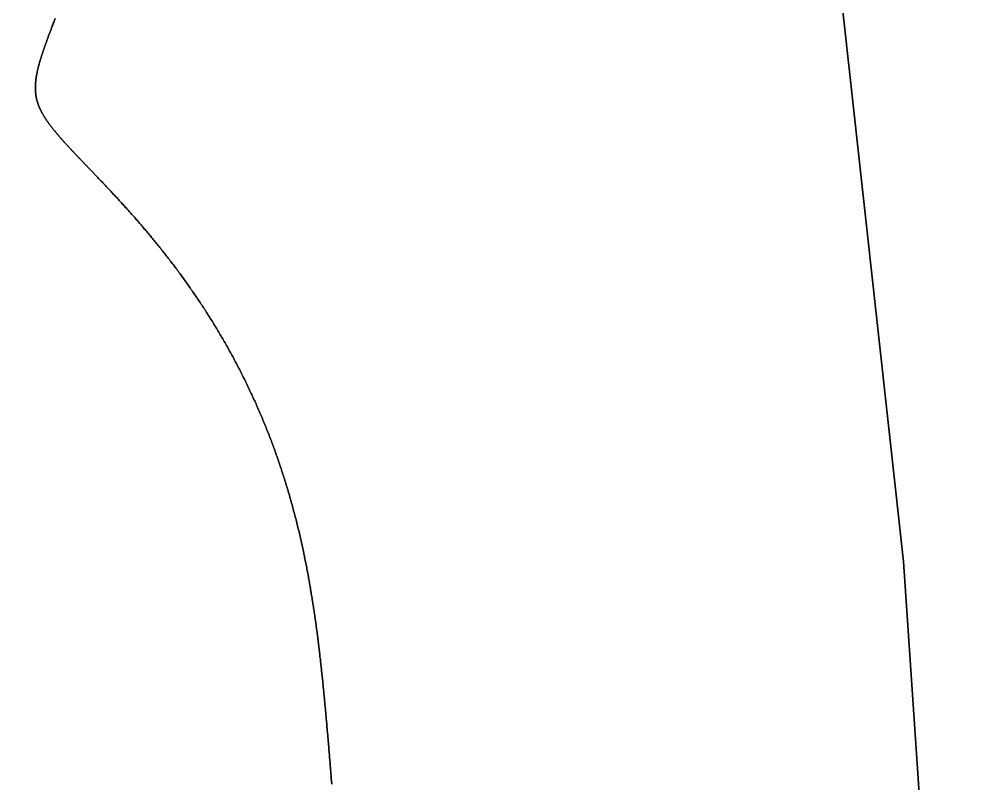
# Model space of a CAD drawing. Header units: inches. Extents: x 130170 to 284068, y 377793 to 804530.
# Drawn here: x 261019.2 to 261151.6, y 750078.4 to 750183.5 of the extents above; entities that cross this region are included whole.
import ezdxf

# ---------------------------------------------------------------- set-up
doc = ezdxf.new("R2010")
doc.units = ezdxf.units.IN
doc.header["$MEASUREMENT"] = 0
doc.layers.add('muni_il', color=7, linetype='Continuous')

msp = doc.modelspace()

# ---------------------------------------------------------------- linework, layer by layer
at = {"layer": 'muni_il'}
for points in [[(261004.23, 750877.06), (261038.05, 750737.5), (261079.45, 750548), (261106.48, 750369.12), (261126.42, 750239.56), (261140.81, 750108.94), (261151.56, 749949.56), (261151.38, 749791.31), (261146.11, 749692.81), (261131.41, 749592.38), (261113.97, 749525.75), (261086.75, 749482.19), (261044.58, 749435.69), (260993.55, 749403.19), (260959.55, 749333.25), (260927.25, 749275.75), (260885.03, 749223.31), (260850.02, 749203.69), (260786.2, 749192.19), (260745.23, 749174.56), (260722.09, 749143.88), (260708.66, 749079.25)], [(260708.66, 749079.25), (260722.09, 749143.88), (260745.23, 749174.56), (260786.2, 749192.19), (260850.02, 749203.69), (260885.03, 749223.31), (260927.25, 749275.75), (260959.55, 749333.25), (260993.55, 749403.19), (261044.58, 749435.69), (261086.75, 749482.19), (261113.97, 749525.75), (261131.41, 749592.38), (261146.11, 749692.81), (261151.38, 749791.31), (261151.56, 749949.56), (261140.81, 750108.94), (261126.42, 750239.56), (261106.48, 750369.12), (261079.45, 750548), (261038.05, 750737.5), (261004.23, 750877.06)], [(261062.15, 750078.28), (261062.14, 750078.46), (261062.12, 750078.64), (261062.11, 750078.82), (261062.09, 750079), (261062.08, 750079.18), (261062.07, 750079.36), (261062.05, 750079.54), (261062.04, 750079.72), (261062.02, 750079.9), (261062.01, 750080.08), (261061.99, 750080.26), (261061.98, 750080.43), (261061.96, 750080.61), (261061.95, 750080.79), (261061.94, 750080.97), (261061.92, 750081.15), (261061.91, 750081.33), (261061.89, 750081.51), (261061.88, 750081.69), (261061.86, 750081.87), (261061.85, 750082.04), (261061.83, 750082.22), (261061.82, 750082.4), (261061.8, 750082.58), (261061.79, 750082.76), (261061.77, 750082.94), (261061.76, 750083.12), (261061.74, 750083.3), (261061.73, 750083.47), (261061.71, 750083.65), (261061.7, 750083.83), (261061.68, 750084.01), (261061.67, 750084.19), (261061.65, 750084.37), (261061.64, 750084.55), (261061.62, 750084.73), (261061.6, 750084.91), (261061.59, 750085.08), (261061.57, 750085.26), (261061.56, 750085.44), (261061.54, 750085.62), (261061.53, 750085.8), (261061.51, 750085.98), (261061.49, 750086.16), (261061.48, 750086.34), (261061.46, 750086.52), (261061.45, 750086.7), (261061.43, 750086.88), (261061.41, 750087.06), (261061.4, 750087.24), (261061.38, 750087.42), (261061.37, 750087.6), (261061.35, 750087.78), (261061.33, 750087.96), (261061.32, 750088.14), (261061.3, 750088.32), (261061.28, 750088.5), (261061.27, 750088.68), (261061.25, 750088.86), (261061.23, 750089.04), (261061.22, 750089.22), (261061.2, 750089.4), (261061.18, 750089.58), (261061.16, 750089.76), (261061.15, 750089.94), (261061.13, 750090.12), (261061.11, 750090.3), (261061.1, 750090.49), (261061.08, 750090.67), (261061.06, 750090.85), (261061.04, 750091.03), (261061.02, 750091.21), (261061.01, 750091.4), (261060.99, 750091.58), (261060.97, 750091.76), (261060.95, 750091.94), (261060.93, 750092.13), (261060.91, 750092.31), (261060.9, 750092.49), (261060.88, 750092.68), (261060.86, 750092.86), (261060.84, 750093.04), (261060.82, 750093.23), (261060.8, 750093.41), (261060.78, 750093.6), (261060.76, 750093.78), (261060.74, 750093.97), (261060.72, 750094.15), (261060.7, 750094.34), (261060.68, 750094.52), (261060.66, 750094.71), (261060.64, 750094.89), (261060.62, 750095.08), (261060.6, 750095.26), (261060.58, 750095.45), (261060.56, 750095.64), (261060.53, 750095.82), (261060.51, 750096.01), (261060.49, 750096.2), (261060.47, 750096.39), (261060.45, 750096.57), (261060.43, 750096.76), (261060.4, 750096.95), (261060.38, 750097.14), (261060.36, 750097.33), (261060.33, 750097.52), (261060.31, 750097.71), (261060.29, 750097.89), (261060.26, 750098.08), (261060.24, 750098.27), (261060.22, 750098.46), (261060.19, 750098.65), (261060.17, 750098.84), (261060.14, 750099.04), (261060.12, 750099.23), (261060.09, 750099.42), (261060.07, 750099.61), (261060.04, 750099.8), (261060.02, 750099.99), (261059.99, 750100.19), (261059.96, 750100.38), (261059.94, 750100.57), (261059.91, 750100.76), (261059.88, 750100.96), (261059.85, 750101.15), (261059.83, 750101.34), (261059.8, 750101.54), (261059.77, 750101.73), (261059.74, 750101.93), (261059.71, 750102.12), (261059.68, 750102.32), (261059.65, 750102.51), (261059.62, 750102.71), (261059.59, 750102.9), (261059.56, 750103.1), (261059.53, 750103.3), (261059.5, 750103.49), (261059.47, 750103.69), (261059.44, 750103.89), (261059.41, 750104.08), (261059.38, 750104.28), (261059.34, 750104.48), (261059.31, 750104.68), (261059.28, 750104.88), (261059.24, 750105.07), (261059.21, 750105.27), (261059.18, 750105.47), (261059.14, 750105.67), (261059.11, 750105.87), (261059.07, 750106.07), (261059.04, 750106.27), (261059, 750106.47), (261058.96, 750106.67), (261058.93, 750106.87), (261058.89, 750107.07), (261058.85, 750107.27), (261058.82, 750107.48), (261058.78, 750107.68), (261058.74, 750107.88), (261058.7, 750108.08), (261058.66, 750108.28), (261058.62, 750108.49), (261058.58, 750108.69), (261058.54, 750108.89), (261058.5, 750109.09), (261058.46, 750109.3), (261058.42, 750109.5), (261058.38, 750109.7), (261058.33, 750109.91), (261058.29, 750110.11), (261058.25, 750110.32), (261058.2, 750110.52), (261058.16, 750110.73), (261058.12, 750110.93), (261058.07, 750111.14), (261058.02, 750111.34), (261057.98, 750111.55), (261057.93, 750111.75), (261057.89, 750111.96), (261057.84, 750112.16), (261057.79, 750112.37), (261057.74, 750112.57), (261057.7, 750112.78), (261057.65, 750112.99), (261057.6, 750113.19), (261057.55, 750113.4), (261057.5, 750113.61), (261057.45, 750113.81), (261057.4, 750114.02), (261057.34, 750114.23), (261057.29, 750114.44), (261057.24, 750114.64), (261057.19, 750114.85), (261057.13, 750115.06), (261057.08, 750115.27), (261057.02, 750115.47), (261056.97, 750115.68), (261056.91, 750115.89), (261056.86, 750116.1), (261056.8, 750116.31), (261056.75, 750116.52), (261056.69, 750116.72), (261056.63, 750116.93), (261056.57, 750117.14), (261056.51, 750117.35), (261056.45, 750117.56), (261056.39, 750117.77), (261056.33, 750117.98), (261056.27, 750118.18), (261056.21, 750118.39), (261056.15, 750118.6), (261056.09, 750118.81), (261056.03, 750119.02), (261055.96, 750119.23), (261055.9, 750119.44), (261055.84, 750119.65), (261055.77, 750119.85), (261055.71, 750120.06), (261055.64, 750120.27), (261055.57, 750120.48), (261055.51, 750120.69), (261055.44, 750120.9), (261055.37, 750121.11), (261055.3, 750121.32), (261055.24, 750121.53), (261055.17, 750121.73), (261055.1, 750121.94), (261055.03, 750122.15), (261054.96, 750122.36), (261054.89, 750122.57), (261054.81, 750122.78), (261054.74, 750122.99), (261054.67, 750123.19), (261054.6, 750123.4), (261054.52, 750123.61), (261054.45, 750123.82), (261054.37, 750124.03), (261054.3, 750124.23), (261054.22, 750124.44), (261054.15, 750124.65), (261054.07, 750124.86), (261053.99, 750125.07), (261053.92, 750125.27), (261053.84, 750125.48), (261053.76, 750125.69), (261053.68, 750125.89), (261053.6, 750126.1), (261053.52, 750126.31), (261053.44, 750126.51), (261053.36, 750126.72), (261053.28, 750126.93), (261053.19, 750127.13), (261053.11, 750127.34), (261053.03, 750127.54), (261052.95, 750127.75), (261052.86, 750127.95), (261052.78, 750128.16), (261052.69, 750128.36), (261052.61, 750128.57), (261052.52, 750128.77), (261052.43, 750128.98), (261052.35, 750129.18), (261052.26, 750129.38), (261052.17, 750129.59), (261052.08, 750129.79), (261052, 750129.99), (261051.91, 750130.2), (261051.82, 750130.4), (261051.73, 750130.6), (261051.64, 750130.8), (261051.55, 750131.01), (261051.45, 750131.21), (261051.36, 750131.41), (261051.27, 750131.61), (261051.18, 750131.81), (261051.08, 750132.01), (261050.99, 750132.21), (261050.9, 750132.41), (261050.8, 750132.61), (261050.71, 750132.81), (261050.61, 750133.01), (261050.52, 750133.21), (261050.42, 750133.4), (261050.32, 750133.6), (261050.23, 750133.8), (261050.13, 750134), (261050.03, 750134.19), (261049.93, 750134.39), (261049.83, 750134.59), (261049.74, 750134.78), (261049.64, 750134.98), (261049.54, 750135.17), (261049.44, 750135.37), (261049.34, 750135.56), (261049.24, 750135.75), (261049.13, 750135.95), (261049.03, 750136.14), (261048.93, 750136.33), (261048.83, 750136.53), (261048.73, 750136.72), (261048.62, 750136.91), (261048.52, 750137.1), (261048.42, 750137.29), (261048.31, 750137.48), (261048.21, 750137.67), (261048.1, 750137.86), (261048, 750138.05), (261047.89, 750138.24), (261047.79, 750138.43), (261047.68, 750138.62), (261047.57, 750138.8), (261047.47, 750138.99), (261047.36, 750139.18), (261047.25, 750139.36), (261047.15, 750139.55), (261047.04, 750139.73), (261046.93, 750139.92), (261046.82, 750140.1), (261046.71, 750140.28), (261046.61, 750140.47), (261046.5, 750140.65), (261046.39, 750140.83), (261046.28, 750141.01), (261046.17, 750141.2), (261046.06, 750141.38), (261045.95, 750141.56), (261045.84, 750141.74), (261045.73, 750141.92), (261045.61, 750142.09), (261045.5, 750142.27), (261045.39, 750142.45), (261045.28, 750142.63), (261045.17, 750142.8), (261045.06, 750142.98), (261044.94, 750143.16), (261044.83, 750143.33), (261044.72, 750143.51), (261044.61, 750143.68), (261044.49, 750143.85), (261044.38, 750144.03), (261044.27, 750144.2), (261044.15, 750144.37), (261044.04, 750144.54), (261043.93, 750144.71), (261043.81, 750144.88), (261043.7, 750145.05), (261043.58, 750145.22), (261043.47, 750145.39), (261043.35, 750145.56), (261043.24, 750145.73), (261043.13, 750145.89), (261043.01, 750146.06), (261042.9, 750146.23), (261042.78, 750146.39), (261042.67, 750146.56), (261042.55, 750146.72), (261042.44, 750146.88), (261042.32, 750147.05), (261042.21, 750147.21), (261042.09, 750147.37), (261041.97, 750147.53), (261041.86, 750147.69), (261041.74, 750147.85), (261041.63, 750148.01), (261041.51, 750148.17), (261041.4, 750148.33), (261041.28, 750148.49), (261041.17, 750148.64), (261041.05, 750148.8), (261040.93, 750148.96), (261040.82, 750149.11), (261040.7, 750149.26), (261040.59, 750149.42), (261040.47, 750149.57), (261040.36, 750149.73), (261040.24, 750149.88), (261040.12, 750150.03), (261040.01, 750150.18), (261039.89, 750150.33), (261039.78, 750150.48), (261039.66, 750150.63), (261039.55, 750150.78), (261039.43, 750150.93), (261039.32, 750151.07), (261039.2, 750151.22), (261039.09, 750151.37), (261038.97, 750151.51), (261038.86, 750151.66), (261038.74, 750151.8), (261038.63, 750151.95), (261038.51, 750152.09), (261038.4, 750152.23), (261038.28, 750152.37), (261038.17, 750152.51), (261038.06, 750152.65), (261037.94, 750152.79), (261037.83, 750152.93), (261037.71, 750153.07), (261037.6, 750153.21), (261037.49, 750153.35), (261037.37, 750153.49), (261037.26, 750153.62), (261037.15, 750153.76), (261037.04, 750153.89), (261036.92, 750154.03), (261036.81, 750154.16), (261036.7, 750154.29), (261036.59, 750154.43), (261036.47, 750154.56), (261036.36, 750154.69), (261036.25, 750154.82), (261036.14, 750154.95), (261036.03, 750155.08), (261035.92, 750155.21), (261035.81, 750155.34), (261035.7, 750155.47), (261035.59, 750155.59), (261035.48, 750155.72), (261035.37, 750155.85), (261035.26, 750155.97), (261035.15, 750156.1), (261035.04, 750156.22), (261034.93, 750156.35), (261034.82, 750156.47), (261034.71, 750156.59), (261034.61, 750156.71), (261034.5, 750156.83), (261034.39, 750156.95), (261034.28, 750157.07), (261034.18, 750157.19), (261034.07, 750157.31), (261033.96, 750157.43), (261033.86, 750157.55), (261033.75, 750157.67), (261033.65, 750157.78), (261033.54, 750157.9), (261033.44, 750158.01), (261033.33, 750158.13), (261033.23, 750158.24), (261033.12, 750158.36), (261033.02, 750158.47), (261032.92, 750158.58), (261032.81, 750158.7), (261032.71, 750158.81), (261032.61, 750158.92), (261032.51, 750159.03), (261032.41, 750159.14), (261032.3, 750159.25), (261032.2, 750159.36), (261032.1, 750159.46), (261032, 750159.57), (261031.9, 750159.68), (261031.8, 750159.79), (261031.7, 750159.89), (261031.61, 750160), (261031.51, 750160.1), (261031.41, 750160.21), (261031.31, 750160.31), (261031.21, 750160.41), (261031.12, 750160.51), (261031.02, 750160.62), (261030.93, 750160.72), (261030.83, 750160.82), (261030.73, 750160.92), (261030.64, 750161.02), (261030.55, 750161.12), (261030.45, 750161.22), (261030.36, 750161.32), (261030.26, 750161.41), (261030.17, 750161.51), (261030.08, 750161.61), (261029.99, 750161.71), (261029.9, 750161.8), (261029.8, 750161.9), (261029.71, 750161.99), (261029.62, 750162.09), (261029.53, 750162.18), (261029.44, 750162.27), (261029.36, 750162.37), (261029.27, 750162.46), (261029.18, 750162.55), (261029.09, 750162.64), (261029, 750162.73), (261028.92, 750162.82), (261028.83, 750162.91), (261028.75, 750163), (261028.66, 750163.09), (261028.57, 750163.18), (261028.49, 750163.27), (261028.41, 750163.36), (261028.32, 750163.44), (261028.24, 750163.53), (261028.16, 750163.62), (261028.08, 750163.7), (261027.99, 750163.79), (261027.91, 750163.87), (261027.83, 750163.96), (261027.75, 750164.04), (261027.67, 750164.12), (261027.59, 750164.21), (261027.51, 750164.29), (261027.44, 750164.37), (261027.36, 750164.45), (261027.28, 750164.53), (261027.2, 750164.61), (261027.13, 750164.69), (261027.05, 750164.77), (261026.98, 750164.85), (261026.9, 750164.93), (261026.83, 750165.01), (261026.75, 750165.09), (261026.68, 750165.17), (261026.61, 750165.24), (261026.54, 750165.32), (261026.46, 750165.4), (261026.39, 750165.47), (261026.32, 750165.55), (261026.25, 750165.62), (261026.18, 750165.7), (261026.11, 750165.77), (261026.04, 750165.85), (261025.98, 750165.92), (261025.91, 750165.99), (261025.84, 750166.07), (261025.78, 750166.14), (261025.71, 750166.21), (261025.64, 750166.28), (261025.58, 750166.35), (261025.51, 750166.42), (261025.45, 750166.49), (261025.39, 750166.56), (261025.32, 750166.63), (261025.26, 750166.7), (261025.2, 750166.77), (261025.14, 750166.84), (261025.08, 750166.91), (261025.02, 750166.98), (261024.96, 750167.04), (261024.9, 750167.11), (261024.84, 750167.18), (261024.78, 750167.25), (261024.72, 750167.31), (261024.67, 750167.38), (261024.61, 750167.44), (261024.56, 750167.51), (261024.5, 750167.57), (261024.45, 750167.64), (261024.39, 750167.7), (261024.34, 750167.76), (261024.28, 750167.83), (261024.23, 750167.89), (261024.18, 750167.95), (261024.13, 750168.01), (261024.08, 750168.08), (261024.03, 750168.14), (261023.98, 750168.2), (261023.93, 750168.26), (261023.88, 750168.32), (261023.83, 750168.38), (261023.78, 750168.44), (261023.73, 750168.5), (261023.69, 750168.56), (261023.64, 750168.62), (261023.6, 750168.68), (261023.55, 750168.74), (261023.51, 750168.8), (261023.46, 750168.85), (261023.42, 750168.91), (261023.37, 750168.97), (261023.33, 750169.03), (261023.29, 750169.08), (261023.25, 750169.14), (261023.21, 750169.2), (261023.17, 750169.25), (261023.13, 750169.31), (261023.09, 750169.36), (261023.05, 750169.42), (261023.01, 750169.48), (261022.97, 750169.53), (261022.93, 750169.58), (261022.9, 750169.64), (261022.86, 750169.69), (261022.83, 750169.75), (261022.79, 750169.8), (261022.76, 750169.85), (261022.72, 750169.91), (261022.69, 750169.96), (261022.65, 750170.01), (261022.62, 750170.07), (261022.59, 750170.12), (261022.56, 750170.17), (261022.53, 750170.22), (261022.49, 750170.27), (261022.46, 750170.33), (261022.43, 750170.38), (261022.4, 750170.43), (261022.38, 750170.48), (261022.35, 750170.53), (261022.32, 750170.58), (261022.29, 750170.63), (261022.26, 750170.68), (261022.24, 750170.73), (261022.21, 750170.78), (261022.19, 750170.83), (261022.16, 750170.88), (261022.14, 750170.93), (261022.11, 750170.98), (261022.09, 750171.03), (261022.06, 750171.08), (261022.04, 750171.13), (261022.02, 750171.18), (261022, 750171.22), (261021.97, 750171.27), (261021.95, 750171.32), (261021.93, 750171.37), (261021.91, 750171.42), (261021.89, 750171.47), (261021.87, 750171.51), (261021.85, 750171.56), (261021.83, 750171.61), (261021.82, 750171.66), (261021.8, 750171.71), (261021.78, 750171.75), (261021.76, 750171.8), (261021.75, 750171.85), (261021.73, 750171.9), (261021.71, 750171.94), (261021.7, 750171.99), (261021.68, 750172.04), (261021.67, 750172.09), (261021.65, 750172.13), (261021.64, 750172.18), (261021.63, 750172.23), (261021.61, 750172.27), (261021.6, 750172.32), (261021.59, 750172.37), (261021.58, 750172.41), (261021.57, 750172.46), (261021.55, 750172.51), (261021.54, 750172.56), (261021.53, 750172.6), (261021.52, 750172.65), (261021.51, 750172.7), (261021.5, 750172.74), (261021.49, 750172.79), (261021.49, 750172.84), (261021.48, 750172.88), (261021.47, 750172.93), (261021.46, 750172.98), (261021.45, 750173.03), (261021.45, 750173.07), (261021.44, 750173.12), (261021.43, 750173.17), (261021.43, 750173.22), (261021.42, 750173.26), (261021.42, 750173.31), (261021.41, 750173.36), (261021.41, 750173.41), (261021.4, 750173.45), (261021.4, 750173.5), (261021.39, 750173.55), (261021.39, 750173.6), (261021.39, 750173.65), (261021.39, 750173.69), (261021.38, 750173.74), (261021.38, 750173.79), (261021.38, 750173.84), (261021.38, 750173.89), (261021.38, 750173.94), (261021.38, 750173.99), (261021.38, 750174.04), (261021.38, 750174.09), (261021.38, 750174.14), (261021.38, 750174.18), (261021.38, 750174.23), (261021.38, 750174.28), (261021.38, 750174.34), (261021.38, 750174.39), (261021.38, 750174.44), (261021.39, 750174.49), (261021.39, 750174.54), (261021.39, 750174.59), (261021.4, 750174.64), (261021.4, 750174.69), (261021.4, 750174.74), (261021.41, 750174.8), (261021.41, 750174.85), (261021.42, 750174.9), (261021.42, 750174.96), (261021.43, 750175.01), (261021.43, 750175.06), (261021.44, 750175.12), (261021.45, 750175.17), (261021.45, 750175.22), (261021.46, 750175.28), (261021.47, 750175.33), (261021.48, 750175.39), (261021.48, 750175.44), (261021.49, 750175.5), (261021.5, 750175.56), (261021.51, 750175.61), (261021.52, 750175.67), (261021.53, 750175.73), (261021.54, 750175.78), (261021.55, 750175.84), (261021.56, 750175.9), (261021.57, 750175.96), (261021.58, 750176.02), (261021.59, 750176.08), (261021.61, 750176.14), (261021.62, 750176.2), (261021.63, 750176.26), (261021.64, 750176.32), (261021.66, 750176.38), (261021.67, 750176.44), (261021.69, 750176.5), (261021.7, 750176.57), (261021.72, 750176.63), (261021.73, 750176.69), (261021.75, 750176.76), (261021.76, 750176.82), (261021.78, 750176.89), (261021.79, 750176.95), (261021.81, 750177.02), (261021.83, 750177.09), (261021.85, 750177.15), (261021.87, 750177.22), (261021.88, 750177.29), (261021.9, 750177.36), (261021.92, 750177.43), (261021.94, 750177.5), (261021.96, 750177.57), (261021.98, 750177.64), (261022, 750177.71), (261022.02, 750177.78), (261022.05, 750177.86), (261022.07, 750177.93), (261022.09, 750178), (261022.11, 750178.08), (261022.14, 750178.16), (261022.16, 750178.23), (261022.18, 750178.31), (261022.21, 750178.39), (261022.23, 750178.47), (261022.26, 750178.54), (261022.29, 750178.62), (261022.31, 750178.71), (261022.34, 750178.79), (261022.37, 750178.87), (261022.39, 750178.95), (261022.42, 750179.04), (261022.45, 750179.12), (261022.48, 750179.21), (261022.51, 750179.29), (261022.54, 750179.38), (261022.57, 750179.47), (261022.6, 750179.56), (261022.63, 750179.65), (261022.66, 750179.74), (261022.7, 750179.83), (261022.73, 750179.92), (261022.76, 750180.02), (261022.8, 750180.11), (261022.83, 750180.21), (261022.86, 750180.31), (261022.9, 750180.4), (261022.94, 750180.5), (261022.97, 750180.6), (261023.01, 750180.7), (261023.05, 750180.8), (261023.08, 750180.91), (261023.12, 750181.01), (261023.16, 750181.12), (261023.2, 750181.22), (261023.24, 750181.33), (261023.28, 750181.44), (261023.32, 750181.55), (261023.36, 750181.66), (261023.41, 750181.77), (261023.45, 750181.89), (261023.49, 750182), (261023.53, 750182.12), (261023.58, 750182.23), (261023.62, 750182.35), (261023.67, 750182.47), (261023.71, 750182.59), (261023.76, 750182.72), (261023.81, 750182.84), (261023.85, 750182.96), (261023.9, 750183.09), (261023.95, 750183.22), (261024, 750183.35), (261024.05, 750183.48), (261024.1, 750183.61)], [(261024.1, 750183.61), (261024.05, 750183.48), (261024, 750183.35), (261023.95, 750183.22), (261023.9, 750183.09), (261023.85, 750182.96), (261023.81, 750182.84), (261023.76, 750182.72), (261023.71, 750182.59), (261023.67, 750182.47), (261023.62, 750182.35), (261023.58, 750182.23), (261023.53, 750182.12), (261023.49, 750182), (261023.45, 750181.89), (261023.41, 750181.77), (261023.36, 750181.66), (261023.32, 750181.55), (261023.28, 750181.44), (261023.24, 750181.33), (261023.2, 750181.22), (261023.16, 750181.12), (261023.12, 750181.01), (261023.08, 750180.91), (261023.05, 750180.8), (261023.01, 750180.7), (261022.97, 750180.6), (261022.94, 750180.5), (261022.9, 750180.4), (261022.86, 750180.31), (261022.83, 750180.21), (261022.8, 750180.11), (261022.76, 750180.02), (261022.73, 750179.92), (261022.7, 750179.83), (261022.66, 750179.74), (261022.63, 750179.65), (261022.6, 750179.56), (261022.57, 750179.47), (261022.54, 750179.38), (261022.51, 750179.29), (261022.48, 750179.21), (261022.45, 750179.12), (261022.42, 750179.04), (261022.39, 750178.95), (261022.37, 750178.87), (261022.34, 750178.79), (261022.31, 750178.71), (261022.29, 750178.62), (261022.26, 750178.54), (261022.23, 750178.47), (261022.21, 750178.39), (261022.18, 750178.31), (261022.16, 750178.23), (261022.14, 750178.16), (261022.11, 750178.08), (261022.09, 750178), (261022.07, 750177.93), (261022.05, 750177.86), (261022.02, 750177.78), (261022, 750177.71), (261021.98, 750177.64), (261021.96, 750177.57), (261021.94, 750177.5), (261021.92, 750177.43), (261021.9, 750177.36), (261021.88, 750177.29), (261021.87, 750177.22), (261021.85, 750177.15), (261021.83, 750177.09), (261021.81, 750177.02), (261021.79, 750176.95), (261021.78, 750176.89), (261021.76, 750176.82), (261021.75, 750176.76), (261021.73, 750176.69), (261021.72, 750176.63), (261021.7, 750176.57), (261021.69, 750176.5), (261021.67, 750176.44), (261021.66, 750176.38), (261021.64, 750176.32), (261021.63, 750176.26), (261021.62, 750176.2), (261021.61, 750176.14), (261021.59, 750176.08), (261021.58, 750176.02), (261021.57, 750175.96), (261021.56, 750175.9), (261021.55, 750175.84), (261021.54, 750175.78), (261021.53, 750175.73), (261021.52, 750175.67), (261021.51, 750175.61), (261021.5, 750175.56), (261021.49, 750175.5), (261021.48, 750175.44), (261021.48, 750175.39), (261021.47, 750175.33), (261021.46, 750175.28), (261021.45, 750175.22), (261021.45, 750175.17), (261021.44, 750175.12), (261021.43, 750175.06), (261021.43, 750175.01), (261021.42, 750174.96), (261021.42, 750174.9), (261021.41, 750174.85), (261021.41, 750174.8), (261021.4, 750174.74), (261021.4, 750174.69), (261021.4, 750174.64), (261021.39, 750174.59), (261021.39, 750174.54), (261021.39, 750174.49), (261021.38, 750174.44), (261021.38, 750174.39), (261021.38, 750174.34), (261021.38, 750174.28), (261021.38, 750174.23), (261021.38, 750174.18), (261021.38, 750174.14), (261021.38, 750174.09), (261021.38, 750174.04), (261021.38, 750173.99), (261021.38, 750173.94), (261021.38, 750173.89), (261021.38, 750173.84), (261021.38, 750173.79), (261021.38, 750173.74), (261021.39, 750173.69), (261021.39, 750173.65), (261021.39, 750173.6), (261021.39, 750173.55), (261021.4, 750173.5), (261021.4, 750173.45), (261021.41, 750173.41), (261021.41, 750173.36), (261021.42, 750173.31), (261021.42, 750173.26), (261021.43, 750173.22), (261021.43, 750173.17), (261021.44, 750173.12), (261021.45, 750173.07), (261021.45, 750173.03), (261021.46, 750172.98), (261021.47, 750172.93), (261021.48, 750172.88), (261021.49, 750172.84), (261021.49, 750172.79), (261021.5, 750172.74), (261021.51, 750172.7), (261021.52, 750172.65), (261021.53, 750172.6), (261021.54, 750172.56), (261021.55, 750172.51), (261021.57, 750172.46), (261021.58, 750172.41), (261021.59, 750172.37), (261021.6, 750172.32), (261021.61, 750172.27), (261021.63, 750172.23), (261021.64, 750172.18), (261021.65, 750172.13), (261021.67, 750172.09), (261021.68, 750172.04), (261021.7, 750171.99), (261021.71, 750171.94), (261021.73, 750171.9), (261021.75, 750171.85), (261021.76, 750171.8), (261021.78, 750171.75), (261021.8, 750171.71), (261021.82, 750171.66), (261021.83, 750171.61), (261021.85, 750171.56), (261021.87, 750171.51), (261021.89, 750171.47), (261021.91, 750171.42), (261021.93, 750171.37), (261021.95, 750171.32), (261021.97, 750171.27), (261022, 750171.22), (261022.02, 750171.18), (261022.04, 750171.13), (261022.06, 750171.08), (261022.09, 750171.03), (261022.11, 750170.98), (261022.14, 750170.93), (261022.16, 750170.88), (261022.19, 750170.83), (261022.21, 750170.78), (261022.24, 750170.73), (261022.26, 750170.68), (261022.29, 750170.63), (261022.32, 750170.58), (261022.35, 750170.53), (261022.38, 750170.48), (261022.4, 750170.43), (261022.43, 750170.38), (261022.46, 750170.33), (261022.49, 750170.27), (261022.53, 750170.22), (261022.56, 750170.17), (261022.59, 750170.12), (261022.62, 750170.07), (261022.65, 750170.01), (261022.69, 750169.96), (261022.72, 750169.91), (261022.76, 750169.85), (261022.79, 750169.8), (261022.83, 750169.75), (261022.86, 750169.69), (261022.9, 750169.64), (261022.93, 750169.58), (261022.97, 750169.53), (261023.01, 750169.48), (261023.05, 750169.42), (261023.09, 750169.36), (261023.13, 750169.31), (261023.17, 750169.25), (261023.21, 750169.2), (261023.25, 750169.14), (261023.29, 750169.08), (261023.33, 750169.03), (261023.37, 750168.97), (261023.42, 750168.91), (261023.46, 750168.85), (261023.51, 750168.8), (261023.55, 750168.74), (261023.6, 750168.68), (261023.64, 750168.62), (261023.69, 750168.56), (261023.73, 750168.5), (261023.78, 750168.44), (261023.83, 750168.38), (261023.88, 750168.32), (261023.93, 750168.26), (261023.98, 750168.2), (261024.03, 750168.14), (261024.08, 750168.08), (261024.13, 750168.01), (261024.18, 750167.95), (261024.23, 750167.89), (261024.28, 750167.83), (261024.34, 750167.76), (261024.39, 750167.7), (261024.45, 750167.64), (261024.5, 750167.57), (261024.56, 750167.51), (261024.61, 750167.44), (261024.67, 750167.38), (261024.72, 750167.31), (261024.78, 750167.25), (261024.84, 750167.18), (261024.9, 750167.11), (261024.96, 750167.04), (261025.02, 750166.98), (261025.08, 750166.91), (261025.14, 750166.84), (261025.2, 750166.77), (261025.26, 750166.7), (261025.32, 750166.63), (261025.39, 750166.56), (261025.45, 750166.49), (261025.51, 750166.42), (261025.58, 750166.35), (261025.64, 750166.28), (261025.71, 750166.21), (261025.78, 750166.14), (261025.84, 750166.07), (261025.91, 750165.99), (261025.98, 750165.92), (261026.04, 750165.85), (261026.11, 750165.77), (261026.18, 750165.7), (261026.25, 750165.62), (261026.32, 750165.55), (261026.39, 750165.47), (261026.46, 750165.4), (261026.54, 750165.32), (261026.61, 750165.24), (261026.68, 750165.17), (261026.75, 750165.09), (261026.83, 750165.01), (261026.9, 750164.93), (261026.98, 750164.85), (261027.05, 750164.77), (261027.13, 750164.69), (261027.2, 750164.61), (261027.28, 750164.53), (261027.36, 750164.45), (261027.44, 750164.37), (261027.51, 750164.29), (261027.59, 750164.21), (261027.67, 750164.12), (261027.75, 750164.04), (261027.83, 750163.96), (261027.91, 750163.87), (261027.99, 750163.79), (261028.08, 750163.7), (261028.16, 750163.62), (261028.24, 750163.53), (261028.32, 750163.44), (261028.41, 750163.36), (261028.49, 750163.27), (261028.57, 750163.18), (261028.66, 750163.09), (261028.75, 750163), (261028.83, 750162.91), (261028.92, 750162.82), (261029, 750162.73), (261029.09, 750162.64), (261029.18, 750162.55), (261029.27, 750162.46), (261029.36, 750162.37), (261029.44, 750162.27), (261029.53, 750162.18), (261029.62, 750162.09), (261029.71, 750161.99), (261029.8, 750161.9), (261029.9, 750161.8), (261029.99, 750161.71), (261030.08, 750161.61), (261030.17, 750161.51), (261030.26, 750161.41), (261030.36, 750161.32), (261030.45, 750161.22), (261030.55, 750161.12), (261030.64, 750161.02), (261030.73, 750160.92), (261030.83, 750160.82), (261030.93, 750160.72), (261031.02, 750160.62), (261031.12, 750160.51), (261031.21, 750160.41), (261031.31, 750160.31), (261031.41, 750160.21), (261031.51, 750160.1), (261031.61, 750160), (261031.7, 750159.89), (261031.8, 750159.79), (261031.9, 750159.68), (261032, 750159.57), (261032.1, 750159.46), (261032.2, 750159.36), (261032.3, 750159.25), (261032.41, 750159.14), (261032.51, 750159.03), (261032.61, 750158.92), (261032.71, 750158.81), (261032.81, 750158.7), (261032.92, 750158.58), (261033.02, 750158.47), (261033.12, 750158.36), (261033.23, 750158.24), (261033.33, 750158.13), (261033.44, 750158.01), (261033.54, 750157.9), (261033.65, 750157.78), (261033.75, 750157.67), (261033.86, 750157.55), (261033.96, 750157.43), (261034.07, 750157.31), (261034.18, 750157.19), (261034.28, 750157.07), (261034.39, 750156.95), (261034.5, 750156.83), (261034.61, 750156.71), (261034.71, 750156.59), (261034.82, 750156.47), (261034.93, 750156.35), (261035.04, 750156.22), (261035.15, 750156.1), (261035.26, 750155.97), (261035.37, 750155.85), (261035.48, 750155.72), (261035.59, 750155.59), (261035.7, 750155.47), (261035.81, 750155.34), (261035.92, 750155.21), (261036.03, 750155.08), (261036.14, 750154.95), (261036.25, 750154.82), (261036.36, 750154.69), (261036.47, 750154.56), (261036.59, 750154.43), (261036.7, 750154.29), (261036.81, 750154.16), (261036.92, 750154.03), (261037.04, 750153.89), (261037.15, 750153.76), (261037.26, 750153.62), (261037.37, 750153.49), (261037.49, 750153.35), (261037.6, 750153.21), (261037.71, 750153.07), (261037.83, 750152.93), (261037.94, 750152.79), (261038.06, 750152.65), (261038.17, 750152.51), (261038.28, 750152.37), (261038.4, 750152.23), (261038.51, 750152.09), (261038.63, 750151.95), (261038.74, 750151.8), (261038.86, 750151.66), (261038.97, 750151.51), (261039.09, 750151.37), (261039.2, 750151.22), (261039.32, 750151.07), (261039.43, 750150.93), (261039.55, 750150.78), (261039.66, 750150.63), (261039.78, 750150.48), (261039.89, 750150.33), (261040.01, 750150.18), (261040.12, 750150.03), (261040.24, 750149.88), (261040.36, 750149.73), (261040.47, 750149.57), (261040.59, 750149.42), (261040.7, 750149.26), (261040.82, 750149.11), (261040.93, 750148.96), (261041.05, 750148.8), (261041.17, 750148.64), (261041.28, 750148.49), (261041.4, 750148.33), (261041.51, 750148.17), (261041.63, 750148.01), (261041.74, 750147.85), (261041.86, 750147.69), (261041.97, 750147.53), (261042.09, 750147.37), (261042.21, 750147.21), (261042.32, 750147.05), (261042.44, 750146.88), (261042.55, 750146.72), (261042.67, 750146.56), (261042.78, 750146.39), (261042.9, 750146.23), (261043.01, 750146.06), (261043.13, 750145.89), (261043.24, 750145.73), (261043.35, 750145.56), (261043.47, 750145.39), (261043.58, 750145.22), (261043.7, 750145.05), (261043.81, 750144.88), (261043.93, 750144.71), (261044.04, 750144.54), (261044.15, 750144.37), (261044.27, 750144.2), (261044.38, 750144.03), (261044.49, 750143.85), (261044.61, 750143.68), (261044.72, 750143.51), (261044.83, 750143.33), (261044.94, 750143.16), (261045.06, 750142.98), (261045.17, 750142.8), (261045.28, 750142.63), (261045.39, 750142.45), (261045.5, 750142.27), (261045.61, 750142.09), (261045.73, 750141.92), (261045.84, 750141.74), (261045.95, 750141.56), (261046.06, 750141.38), (261046.17, 750141.2), (261046.28, 750141.01), (261046.39, 750140.83), (261046.5, 750140.65), (261046.61, 750140.47), (261046.71, 750140.28), (261046.82, 750140.1), (261046.93, 750139.92), (261047.04, 750139.73), (261047.15, 750139.55), (261047.25, 750139.36), (261047.36, 750139.18), (261047.47, 750138.99), (261047.57, 750138.8), (261047.68, 750138.62), (261047.79, 750138.43), (261047.89, 750138.24), (261048, 750138.05), (261048.1, 750137.86), (261048.21, 750137.67), (261048.31, 750137.48), (261048.42, 750137.29), (261048.52, 750137.1), (261048.62, 750136.91), (261048.73, 750136.72), (261048.83, 750136.53), (261048.93, 750136.33), (261049.03, 750136.14), (261049.13, 750135.95), (261049.24, 750135.75), (261049.34, 750135.56), (261049.44, 750135.37), (261049.54, 750135.17), (261049.64, 750134.98), (261049.74, 750134.78), (261049.83, 750134.59), (261049.93, 750134.39), (261050.03, 750134.19), (261050.13, 750134), (261050.23, 750133.8), (261050.32, 750133.6), (261050.42, 750133.4), (261050.52, 750133.21), (261050.61, 750133.01), (261050.71, 750132.81), (261050.8, 750132.61), (261050.9, 750132.41), (261050.99, 750132.21), (261051.08, 750132.01), (261051.18, 750131.81), (261051.27, 750131.61), (261051.36, 750131.41), (261051.45, 750131.21), (261051.55, 750131.01), (261051.64, 750130.8), (261051.73, 750130.6), (261051.82, 750130.4), (261051.91, 750130.2), (261052, 750129.99), (261052.08, 750129.79), (261052.17, 750129.59), (261052.26, 750129.38), (261052.35, 750129.18), (261052.43, 750128.98), (261052.52, 750128.77), (261052.61, 750128.57), (261052.69, 750128.36), (261052.78, 750128.16), (261052.86, 750127.95), (261052.95, 750127.75), (261053.03, 750127.54), (261053.11, 750127.34), (261053.19, 750127.13), (261053.28, 750126.93), (261053.36, 750126.72), (261053.44, 750126.51), (261053.52, 750126.31), (261053.6, 750126.1), (261053.68, 750125.89), (261053.76, 750125.69), (261053.84, 750125.48), (261053.92, 750125.27), (261053.99, 750125.07), (261054.07, 750124.86), (261054.15, 750124.65), (261054.22, 750124.44), (261054.3, 750124.23), (261054.37, 750124.03), (261054.45, 750123.82), (261054.52, 750123.61), (261054.6, 750123.4), (261054.67, 750123.19), (261054.74, 750122.99), (261054.81, 750122.78), (261054.89, 750122.57), (261054.96, 750122.36), (261055.03, 750122.15), (261055.1, 750121.94), (261055.17, 750121.73), (261055.24, 750121.53), (261055.3, 750121.32), (261055.37, 750121.11), (261055.44, 750120.9), (261055.51, 750120.69), (261055.57, 750120.48), (261055.64, 750120.27), (261055.71, 750120.06), (261055.77, 750119.85), (261055.84, 750119.65), (261055.9, 750119.44), (261055.96, 750119.23), (261056.03, 750119.02), (261056.09, 750118.81), (261056.15, 750118.6), (261056.21, 750118.39), (261056.27, 750118.18), (261056.33, 750117.98), (261056.39, 750117.77), (261056.45, 750117.56), (261056.51, 750117.35), (261056.57, 750117.14), (261056.63, 750116.93), (261056.69, 750116.72), (261056.75, 750116.52), (261056.8, 750116.31), (261056.86, 750116.1), (261056.91, 750115.89), (261056.97, 750115.68), (261057.02, 750115.47), (261057.08, 750115.27), (261057.13, 750115.06), (261057.19, 750114.85), (261057.24, 750114.64), (261057.29, 750114.44), (261057.34, 750114.23), (261057.4, 750114.02), (261057.45, 750113.81), (261057.5, 750113.61), (261057.55, 750113.4), (261057.6, 750113.19), (261057.65, 750112.99), (261057.7, 750112.78), (261057.74, 750112.57), (261057.79, 750112.37), (261057.84, 750112.16), (261057.89, 750111.96), (261057.93, 750111.75), (261057.98, 750111.55), (261058.02, 750111.34), (261058.07, 750111.14), (261058.12, 750110.93), (261058.16, 750110.73), (261058.2, 750110.52), (261058.25, 750110.32), (261058.29, 750110.11), (261058.33, 750109.91), (261058.38, 750109.7), (261058.42, 750109.5), (261058.46, 750109.3), (261058.5, 750109.09), (261058.54, 750108.89), (261058.58, 750108.69), (261058.62, 750108.49), (261058.66, 750108.28), (261058.7, 750108.08), (261058.74, 750107.88), (261058.78, 750107.68), (261058.82, 750107.48), (261058.85, 750107.27), (261058.89, 750107.07), (261058.93, 750106.87), (261058.96, 750106.67), (261059, 750106.47), (261059.04, 750106.27), (261059.07, 750106.07), (261059.11, 750105.87), (261059.14, 750105.67), (261059.18, 750105.47), (261059.21, 750105.27), (261059.24, 750105.07), (261059.28, 750104.88), (261059.31, 750104.68), (261059.34, 750104.48), (261059.38, 750104.28), (261059.41, 750104.08), (261059.44, 750103.89), (261059.47, 750103.69), (261059.5, 750103.49), (261059.53, 750103.3), (261059.56, 750103.1), (261059.59, 750102.9), (261059.62, 750102.71), (261059.65, 750102.51), (261059.68, 750102.32), (261059.71, 750102.12), (261059.74, 750101.93), (261059.77, 750101.73), (261059.8, 750101.54), (261059.83, 750101.34), (261059.85, 750101.15), (261059.88, 750100.96), (261059.91, 750100.76), (261059.94, 750100.57), (261059.96, 750100.38), (261059.99, 750100.19), (261060.02, 750099.99), (261060.04, 750099.8), (261060.07, 750099.61), (261060.09, 750099.42), (261060.12, 750099.23), (261060.14, 750099.04), (261060.17, 750098.84), (261060.19, 750098.65), (261060.22, 750098.46), (261060.24, 750098.27), (261060.26, 750098.08), (261060.29, 750097.89), (261060.31, 750097.71), (261060.33, 750097.52), (261060.36, 750097.33), (261060.38, 750097.14), (261060.4, 750096.95), (261060.43, 750096.76), (261060.45, 750096.57), (261060.47, 750096.39), (261060.49, 750096.2), (261060.51, 750096.01), (261060.53, 750095.82), (261060.56, 750095.64), (261060.58, 750095.45), (261060.6, 750095.26), (261060.62, 750095.08), (261060.64, 750094.89), (261060.66, 750094.71), (261060.68, 750094.52), (261060.7, 750094.34), (261060.72, 750094.15), (261060.74, 750093.97), (261060.76, 750093.78), (261060.78, 750093.6), (261060.8, 750093.41), (261060.82, 750093.23), (261060.84, 750093.04), (261060.86, 750092.86), (261060.88, 750092.68), (261060.9, 750092.49), (261060.91, 750092.31), (261060.93, 750092.13), (261060.95, 750091.94), (261060.97, 750091.76), (261060.99, 750091.58), (261061.01, 750091.4), (261061.02, 750091.21), (261061.04, 750091.03), (261061.06, 750090.85), (261061.08, 750090.67), (261061.1, 750090.49), (261061.11, 750090.3), (261061.13, 750090.12), (261061.15, 750089.94), (261061.16, 750089.76), (261061.18, 750089.58), (261061.2, 750089.4), (261061.22, 750089.22), (261061.23, 750089.04), (261061.25, 750088.86), (261061.27, 750088.68), (261061.28, 750088.5), (261061.3, 750088.32), (261061.32, 750088.14), (261061.33, 750087.96), (261061.35, 750087.78), (261061.37, 750087.6), (261061.38, 750087.42), (261061.4, 750087.24), (261061.41, 750087.06), (261061.43, 750086.88), (261061.45, 750086.7), (261061.46, 750086.52), (261061.48, 750086.34), (261061.49, 750086.16), (261061.51, 750085.98), (261061.53, 750085.8), (261061.54, 750085.62), (261061.56, 750085.44), (261061.57, 750085.26), (261061.59, 750085.08), (261061.6, 750084.91), (261061.62, 750084.73), (261061.64, 750084.55), (261061.65, 750084.37), (261061.67, 750084.19), (261061.68, 750084.01), (261061.7, 750083.83), (261061.71, 750083.65), (261061.73, 750083.47), (261061.74, 750083.3), (261061.76, 750083.12), (261061.77, 750082.94), (261061.79, 750082.76), (261061.8, 750082.58), (261061.82, 750082.4), (261061.83, 750082.22), (261061.85, 750082.04), (261061.86, 750081.87), (261061.88, 750081.69), (261061.89, 750081.51), (261061.91, 750081.33), (261061.92, 750081.15), (261061.94, 750080.97), (261061.95, 750080.79), (261061.96, 750080.61), (261061.98, 750080.43), (261061.99, 750080.26), (261062.01, 750080.08), (261062.02, 750079.9), (261062.04, 750079.72), (261062.05, 750079.54), (261062.07, 750079.36), (261062.08, 750079.18), (261062.09, 750079), (261062.11, 750078.82), (261062.12, 750078.64), (261062.14, 750078.46), (261062.15, 750078.28)]]:
    msp.add_lwpolyline(points, dxfattribs=at)

doc.saveas('drawing.dxf')
